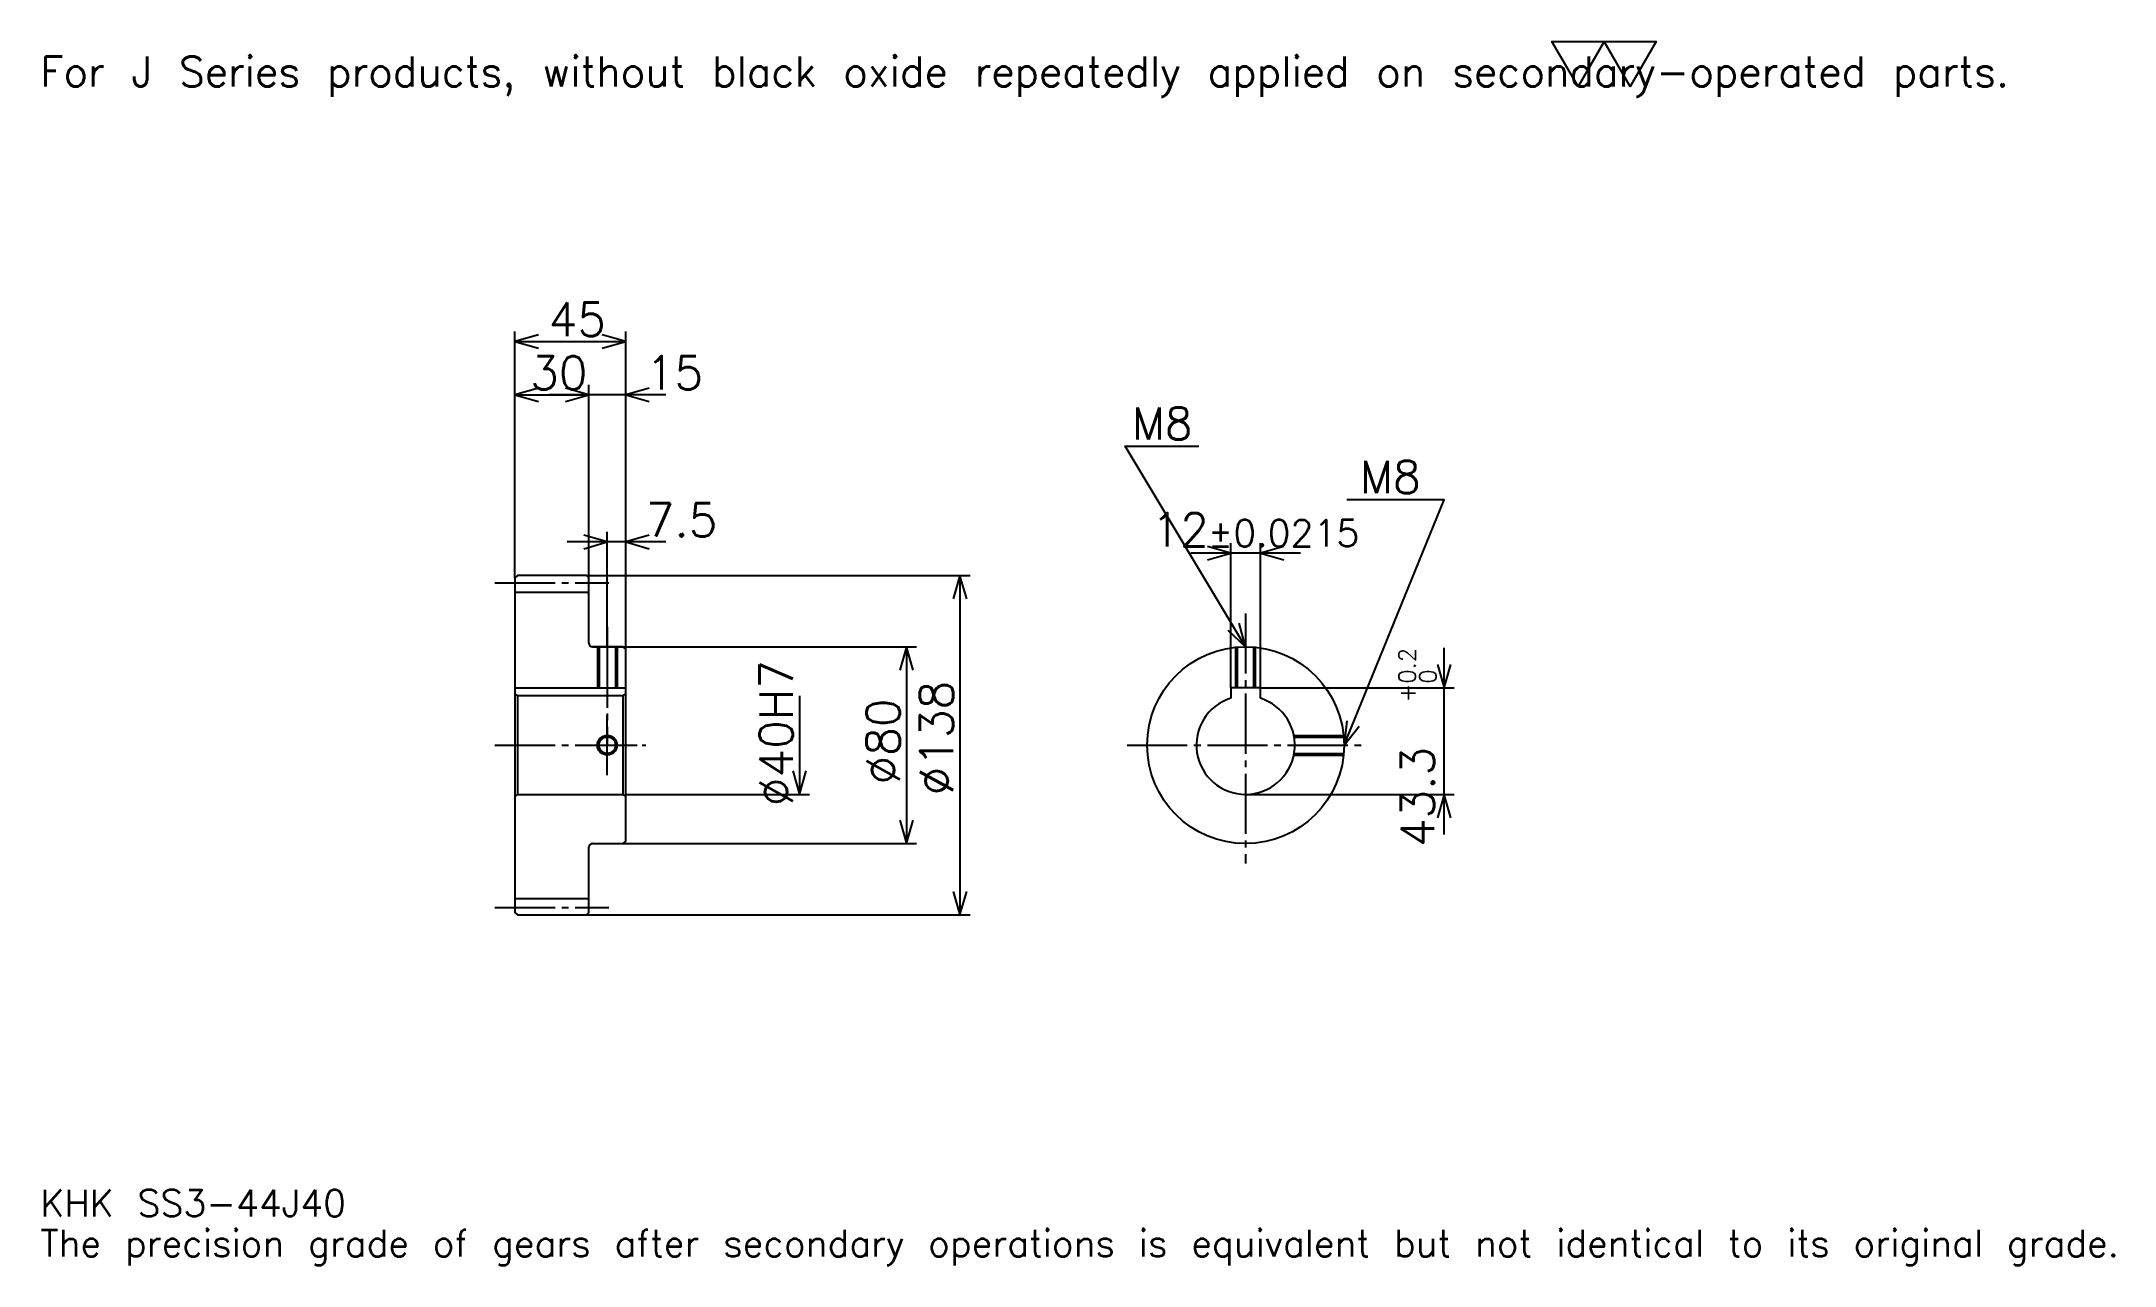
# Model space of a CAD drawing. Extents: x 28 to 870, y 10 to 508.
import ezdxf

# ---------------------------------------------------------------- set-up
doc = ezdxf.new("R2010")
doc.units = 0
doc.linetypes.add('DASHDOT', pattern=[32.608695, 24.456522, -2.717391, 2.717391, -2.717391])
doc.layers.get('0').update_dxf_attribs({"linetype": 'CONTINUOUS'})
doc.layers.add('DASHDOT', color=6, linetype='DASHDOT')
doc.styles.add('KANJI', font='TXT', dxfattribs={"bigfont": 'BIGFONT'})

msp = doc.modelspace()

# ---------------------------------------------------------------- linework, layer by layer
at = {"color": 5}
for p, q in [((220.108688, 290.467407), (220.108688, 389.652161)), ((265.108704, 290.467407), (265.108704, 389.652161)), ((220.108688, 385.576111), (265.108704, 385.576111)), ((220.108688, 363.836975), (250.108688, 363.836975)), ((281.413025, 363.836975), (233.804337, 363.836975)), ((250.108688, 290.467407), (250.108688, 367.913025)), ((281.413025, 304.054352), (241.304337, 304.054352)), ((257.608704, 290.467407), (257.608704, 308.130432)), ((511.065186, 244.767395), (511.065186, 303.586945)), ((523.065186, 244.767395), (523.065186, 303.586945)), ((539.369568, 299.510864), (494.760864, 299.510864)), ((220.108688, 289.467407), (220.108688, 290.467407)), ((249.108688, 290.467407), (265.108704, 290.467407)), ((250.108688, 289.467407), (250.108688, 290.467407)), ((257.608704, 261.467407), (257.608704, 290.467407)), ((257.608704, 261.467407), (257.608704, 290.467407)), ((265.108704, 290.467407), (405.054321, 290.467407)), ((265.108704, 260.467407), (265.108704, 290.467407)), ((400.978271, 290.467407), (400.978271, 152.467392)), ((251.608688, 261.467407), (265.108704, 261.467407)), ((265.108704, 261.467407), (383.315186, 261.467407)), ((379.239136, 261.467407), (379.239136, 181.467392)), ((597.82605, 185.16304), (597.82605, 261.071747)), ((523.065186, 244.767395), (601.902161, 244.767395)), ((335.760864, 241.467392), (335.760864, 201.467392)), ((265.108704, 201.467392), (339.836945, 201.467392)), ((517.065186, 201.467392), (601.902161, 201.467392)), ((251.608688, 181.467392), (265.108704, 181.467392)), ((265.108704, 181.467392), (383.315186, 181.467392)), ((249.108688, 152.467392), (265.108704, 152.467392)), ((265.108704, 152.467392), (405.054321, 152.467392))]:
    msp.add_line(p, q, dxfattribs=at)
at = {"color": 4}
for p, q in [((220.108688, 283.717407), (250.108688, 283.717407)), ((220.108688, 244.767395), (265.108704, 244.767395)), ((221.108688, 241.467392), (221.108688, 201.467392)), ((264.108704, 241.467392), (265.108704, 242.467392)), ((264.108704, 201.467392), (265.108704, 200.467392)), ((220.108688, 159.217392), (250.108688, 159.217392))]:
    msp.add_line(p, q, dxfattribs=at)
at = {"color": 7}
msp.add_lwpolyline([(652.173889, 489.130432), (641.57605, 507.5), (683.967346, 507.5), (673.369568, 489.130432), (662.771729, 507.5), (652.173889, 489.130432)], dxfattribs=at)
at = {"color": 5}
for points in [[(229.619553, 388.293488), (220.108688, 385.576111), (229.619553, 382.858704)], [(255.597809, 382.858704), (265.108704, 385.576111), (255.597809, 388.293488)], [(229.619553, 366.554352), (220.108688, 363.836975), (229.619553, 361.119568)], [(240.597824, 361.119568), (250.108688, 363.836975), (240.597824, 366.554352)], [(240.597824, 361.119568), (250.108688, 363.836975), (240.597824, 366.554352)], [(274.619568, 366.554352), (265.108704, 363.836975), (274.619568, 361.119568)], [(517.065186, 261.467407), (468.152161, 342.989136), (498.043457, 342.989136)], [(557.065186, 221.467392), (597.82605, 321.25), (558.152161, 321.25)], [(248.097824, 301.336975), (257.608704, 304.054352), (248.097824, 306.771729)], [(274.619568, 306.771729), (265.108704, 304.054352), (274.619568, 301.336975)], [(501.554321, 296.793457), (511.065186, 299.510864), (501.554321, 302.228271)], [(532.57605, 302.228271), (523.065186, 299.510864), (532.57605, 296.793457)], [(403.695648, 280.956512), (400.978271, 290.467407), (398.260864, 280.956512)], [(509.841736, 268.224792), (517.065186, 261.467407), (514.502014, 271.020996)], [(381.956512, 251.956528), (379.239136, 261.467407), (376.521729, 251.956528)], [(595.108704, 254.278259), (597.82605, 244.767395), (600.543457, 254.278259)], [(558.14624, 231.299591), (557.065186, 221.467392), (563.177429, 229.24437)], [(333.043457, 210.978256), (335.760864, 201.467392), (338.478271, 210.978256)], [(600.543457, 191.956528), (597.82605, 201.467392), (595.108704, 191.956528)], [(376.521729, 190.978256), (379.239136, 181.467392), (381.956512, 190.978256)], [(398.260864, 161.978271), (400.978271, 152.467392), (403.695648, 161.978271)]]:
    msp.add_lwpolyline(points, dxfattribs=at)
at = {"color": 4}
for points in [[(250.108688, 262.967407), (250.108688, 289.467407), (249.108688, 290.467407), (221.108688, 290.467407), (220.108688, 289.467407), (220.108688, 200.467392)], [(251.608688, 181.467392), (264.108704, 181.467392), (265.108704, 182.467392), (265.108704, 260.467407), (264.108704, 261.467407), (251.608688, 261.467407)], [(253.608688, 261.467407), (253.608688, 244.767395)], [(254.283691, 261.467407), (254.283691, 244.767395)], [(260.933685, 261.467407), (260.933685, 244.767395)], [(261.608704, 261.467407), (261.608704, 244.767395)], [(513.065186, 244.767395), (513.065186, 261.266876)], [(513.740173, 244.767395), (513.740173, 261.328949)], [(520.390198, 244.767395), (520.390198, 261.328949)], [(521.065186, 244.767395), (521.065186, 261.266876)], [(523.065186, 240.546173), (523.065186, 244.767395), (511.065186, 244.767395), (511.065186, 240.546173)], [(220.108688, 200.467392), (221.108688, 201.467392), (264.108704, 201.467392), (264.108704, 241.467392), (221.108688, 241.467392), (220.108688, 242.467392)], [(536.661133, 225.467392), (556.864685, 225.467392)], [(536.786865, 224.792389), (556.926758, 224.792389)], [(536.661133, 217.467392), (556.864685, 217.467392)], [(536.786865, 218.142395), (556.926758, 218.142395)], [(220.108688, 200.467392), (220.108688, 153.467392), (221.108688, 152.467392), (249.108688, 152.467392), (250.108688, 153.467392), (250.108688, 179.967392)]]:
    msp.add_lwpolyline(points, dxfattribs=at)
for centre, radius in [((517.065186, 221.467392), 40), ((257.608704, 221.467392), 3.325)]:
    msp.add_circle(centre, radius, dxfattribs=at)
at = {"color": 7}
msp.add_circle((257.608704, 221.467392), 4, dxfattribs=at)
at = {"color": 4}
for centre, radius, start, end in [((251.608688, 262.967407), 1.5, 180, 270), ((517.065186, 221.467392), 20, 107.457602748, 72.542397252), ((251.608688, 179.967392), 1.5, 90, 180)]:
    msp.add_arc(centre, radius, start, end, dxfattribs=at)
at = {"layer": 'DASHDOT', "color": 7}
for p, q in [((211.956512, 287.467407), (258.260864, 287.467407)), ((517.065186, 275.054352), (517.065186, 173.315216)), ((257.608704, 261.467407), (257.608704, 221.467392)), ((211.956512, 221.467392), (273.260864, 221.467392)), ((468.913025, 221.467392), (565.217407, 221.467392)), ((211.956512, 155.467392), (258.260864, 155.467392))]:
    msp.add_line(p, q, dxfattribs=at)
for points in [[(257.608704, 269.619568), (257.608704, 236.615219)], [(257.608704, 209.315216), (257.608704, 233.619568)], [(245.456512, 221.467392), (269.760864, 221.467392)]]:
    msp.add_lwpolyline(points, dxfattribs=at)

# ---------------------------------------------------------------- texts
at = {"color": 7, "style": 'KANJI'}
for s, height, p in [('For J Series products, without black oxide repeatedly applied on secondary-operated parts.', 12.228261, (27.173914, 489.130432)), ('45', 13.586957, (233.777161, 387.75)), ('30', 13.586957, (226.277161, 366.010864)), ('15', 13.586957, (273.260864, 366.010864)), ('M8', 13.043479, (470.869568, 345.706512)), ('M8', 13.043479, (563.586975, 323.967407)), ('7.5', 13.586957, (273.260864, 306.228271)), ('12', 13.586957, (478.828796, 302.228271)), ('%%p0.0215', 10.869565, (501.789124, 302.228271)), ('KHK SS3-44J40', 10.869565, (27.173914, 29.891304)), ('The precision grade of gears after secondary operations is equivalent but not identical to its original grade.', 10.869565, (27.173914, 13.586957))]:
    msp.add_text(s, height=height, dxfattribs=at).set_placement(p)
for s, height, p in [('%%c40H7', 13.586957, (333.043457, 196.671204)), ('0.2', 6.793478, (586.141296, 246.464539)), ('%%c138', 13.586957, (398.260864, 201.08696)), ('+', 6.793478, (586.141296, 238.855835)), ('0', 6.793478, (594.565186, 246.464539)), ('%%c80', 13.586957, (376.521729, 205.502716)), ('43.3', 13.586957, (593.75, 180.046112))]:
    msp.add_text(s, height=height, rotation=90, dxfattribs=at).set_placement(p)

doc.saveas('drawing.dxf')
